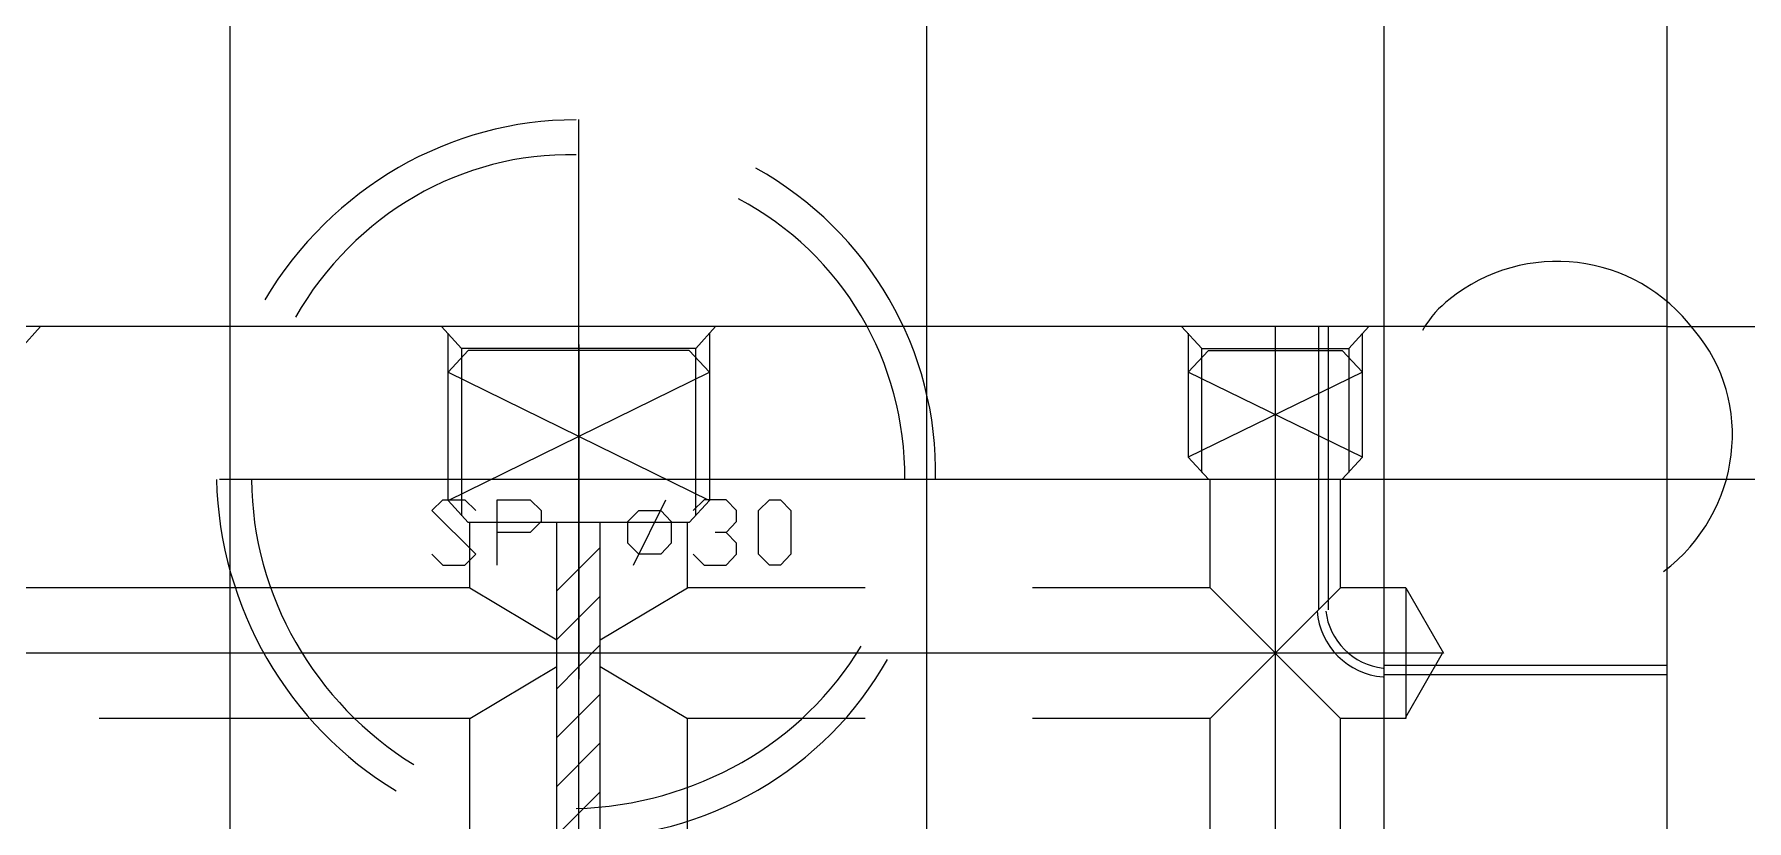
# Model space of a CAD drawing. Header units: inches. Extents: x 0 to 325, y 148 to 354.
# Drawn here: x 71.51 to 90.72, y 305.33 to 314.15 of the extents above; entities that cross this region are included whole.
import ezdxf

# ---------------------------------------------------------------- set-up
doc = ezdxf.new("R2010")
doc.units = ezdxf.units.IN
doc.header["$MEASUREMENT"] = 0

# ---------------------------------------------------------------- blocks, each defined once
blk = doc.blocks.new('AHH1270-500010_3')
at = {"color": 1, "transparency": 33554687}
for points in [[(73.703, 305.019), (73.703, 331.669)], [(81.52, 305.024), (81.52, 331.605)], [(89.825, 310.873), (89.825, 331.634)], [(86.651, 296.075), (86.651, 331.443)], [(89.825, 310.873), (106.434, 310.873), (107.9, 312.093), (109.366, 312.093)], [(77.614, 310.671), (77.614, 306.918)], [(81.643, 309.161), (109.366, 309.161)]]:
    blk.add_lwpolyline(points, dxfattribs=at)
at = {"color": 5, "transparency": 33554687}
for points in [[(77.614, 305.132), (77.614, 313.195)], [(73.584, 309.161), (81.643, 309.161)], [(75.966, 308.32), (76.089, 308.197), (76.335, 308.197), (76.458, 308.32), (75.966, 308.807), (76.089, 308.93), (76.335, 308.93), (76.458, 308.807)], [(76.699, 308.197), (76.699, 308.93), (77.068, 308.93), (77.191, 308.807), (77.191, 308.684), (77.068, 308.561), (76.699, 308.561)], [(78.229, 308.197), (78.593, 308.93)], [(79.267, 308.561), (79.385, 308.684), (79.385, 308.807), (79.267, 308.93), (79.021, 308.93), (78.898, 308.807)], [(79.754, 308.197), (79.631, 308.32), (79.631, 308.807), (79.754, 308.93), (79.877, 308.93), (79.995, 308.807), (79.995, 308.32), (79.877, 308.197), (79.754, 308.197)], [(78.288, 308.32), (78.165, 308.443), (78.165, 308.684), (78.288, 308.807), (78.534, 308.807), (78.652, 308.684), (78.652, 308.443), (78.534, 308.32), (78.288, 308.32)], [(78.898, 308.32), (79.021, 308.197), (79.267, 308.197), (79.385, 308.32), (79.385, 308.443), (79.267, 308.561), (79.144, 308.561)]]:
    blk.add_lwpolyline(points, dxfattribs=at)
at = {"color": 4, "transparency": 33554687}
for points in [[(65.398, 276.676), (89.825, 276.676), (89.825, 310.873), (65.398, 310.873), (65.398, 276.676)], [(85.918, 307.695), (85.918, 310.873)], [(86.027, 307.695), (86.027, 310.873)], [(89.825, 307.07), (86.651, 307.07)], [(89.825, 306.967), (86.651, 306.967)]]:
    blk.add_lwpolyline(points, dxfattribs=at)
at = {"color": 2, "transparency": 33554687}
for points in [[(71.577, 310.873), (71.356, 310.627)], [(76.3, 310.627), (76.074, 310.873)], [(78.927, 310.627), (79.149, 310.873)], [(84.378, 310.873), (84.605, 310.627)], [(85.431, 296.389), (85.431, 310.873)], [(86.253, 310.627), (86.479, 310.873)], [(76.148, 308.92), (76.148, 310.799)], [(79.08, 310.799), (79.08, 308.92)], [(84.452, 310.799), (84.452, 309.407)], [(86.405, 309.407), (86.405, 310.799)], [(76.374, 310.603), (76.148, 310.362)], [(78.927, 310.627), (76.3, 310.627)], [(76.3, 310.627), (76.3, 308.748)], [(78.854, 310.603), (76.374, 310.603)], [(79.08, 310.362), (78.854, 310.603)], [(78.927, 308.748), (78.927, 310.627)], [(84.452, 310.362), (84.678, 310.603)], [(84.605, 309.235), (84.605, 310.627)], [(84.605, 310.627), (86.253, 310.627)], [(84.678, 310.603), (86.179, 310.603)], [(86.179, 310.603), (86.405, 310.362)], [(86.253, 310.627), (86.253, 309.235)], [(76.148, 308.92), (79.08, 310.362)], [(76.148, 310.362), (79.08, 308.92)], [(86.405, 309.407), (84.452, 310.362)], [(86.405, 310.362), (84.452, 309.407)], [(84.452, 309.407), (84.678, 309.161)], [(84.678, 309.161), (86.179, 309.161), (86.405, 309.407)], [(84.698, 307.941), (84.698, 309.161)], [(86.159, 307.941), (86.159, 309.161)], [(78.854, 308.674), (76.374, 308.674), (76.148, 308.92)], [(79.08, 308.92), (78.854, 308.674)], [(76.394, 307.941), (76.394, 308.674)], [(77.368, 298.264), (77.368, 308.674)], [(77.855, 298.264), (77.855, 308.674)], [(78.834, 307.941), (78.834, 308.674)], [(77.368, 307.907), (77.855, 308.394)], [(76.394, 307.941), (71.262, 307.941)], [(76.394, 307.941), (77.368, 307.356)], [(77.368, 307.361), (77.855, 307.848)], [(77.855, 307.356), (78.834, 307.941)], [(80.826, 307.941), (78.834, 307.941)], [(84.698, 307.941), (82.706, 307.941)], [(86.159, 302.898), (86.159, 306.475), (84.698, 307.941)], [(84.698, 306.475), (86.159, 307.941)], [(86.892, 307.941), (86.159, 307.941)], [(86.892, 307.941), (86.892, 306.475), (86.159, 306.475)], [(86.892, 307.941), (87.315, 307.208)], [(87.315, 307.208), (65.398, 307.208)], [(77.368, 306.81), (77.855, 307.301)], [(86.892, 306.49), (87.306, 307.208)], [(76.394, 306.475), (77.368, 307.06)], [(77.855, 307.06), (78.834, 306.475)], [(77.368, 306.263), (77.855, 306.75)], [(76.394, 306.475), (72.236, 306.475)], [(76.394, 302.697), (76.394, 306.475)], [(80.826, 306.475), (78.834, 306.475)], [(78.834, 302.697), (78.834, 306.475)], [(84.698, 306.475), (82.706, 306.475)], [(84.698, 302.898), (84.698, 306.475)], [(77.368, 305.712), (77.855, 306.204)], [(77.368, 305.166), (77.855, 305.653)]]:
    blk.add_lwpolyline(points, dxfattribs=at)
at = {"color": 5, "transparency": 33554687}
for points in [[(77.584, 313.19), (76.175, 313.196), (74.845, 312.428), (74.091, 311.173)], [(77.584, 312.797), (76.306, 312.83), (75.097, 312.131), (74.436, 310.977)], [(81.618, 309.156), (81.645, 310.606), (80.877, 311.936), (79.601, 312.649)], [(81.274, 309.156), (81.279, 310.475), (80.581, 311.684), (79.405, 312.305)], [(73.55, 309.156), (73.585, 307.726), (74.353, 306.396), (75.567, 305.663)], [(73.944, 309.156), (73.951, 307.857), (74.65, 306.647), (75.764, 305.958)], [(77.584, 305.466), (78.924, 305.502), (80.134, 306.2), (80.782, 307.287)], [(77.584, 305.122), (79.055, 305.136), (80.385, 305.904), (81.077, 307.139)]]:
    blk.add_open_spline(points, degree=3, dxfattribs=at)
at = {"color": 4, "transparency": 33554687}
blk.add_open_spline([(89.785, 308.123), (90.67, 308.803), (90.806, 310.033), (90.13, 310.829), (89.457, 311.718), (88.228, 311.854), (87.375, 311.173), (87.273, 311.089), (87.171, 310.987), (87.079, 310.829)], degree=3, knots=[0, 0, 0, 0, 1, 1, 1, 2, 2, 2, 3, 3, 3, 3], dxfattribs=at)
for points in [[(85.899, 307.68), (85.92, 307.295), (86.248, 306.967), (86.637, 306.942)], [(85.997, 307.68), (86.027, 307.354), (86.307, 307.074), (86.637, 307.041)]]:
    blk.add_open_spline(points, degree=3, dxfattribs=at)

msp = doc.modelspace()

# ---------------------------------------------------------------- block references
msp.add_blockref('AHH1270-500010_3', (0, 0))

doc.saveas('drawing.dxf')
